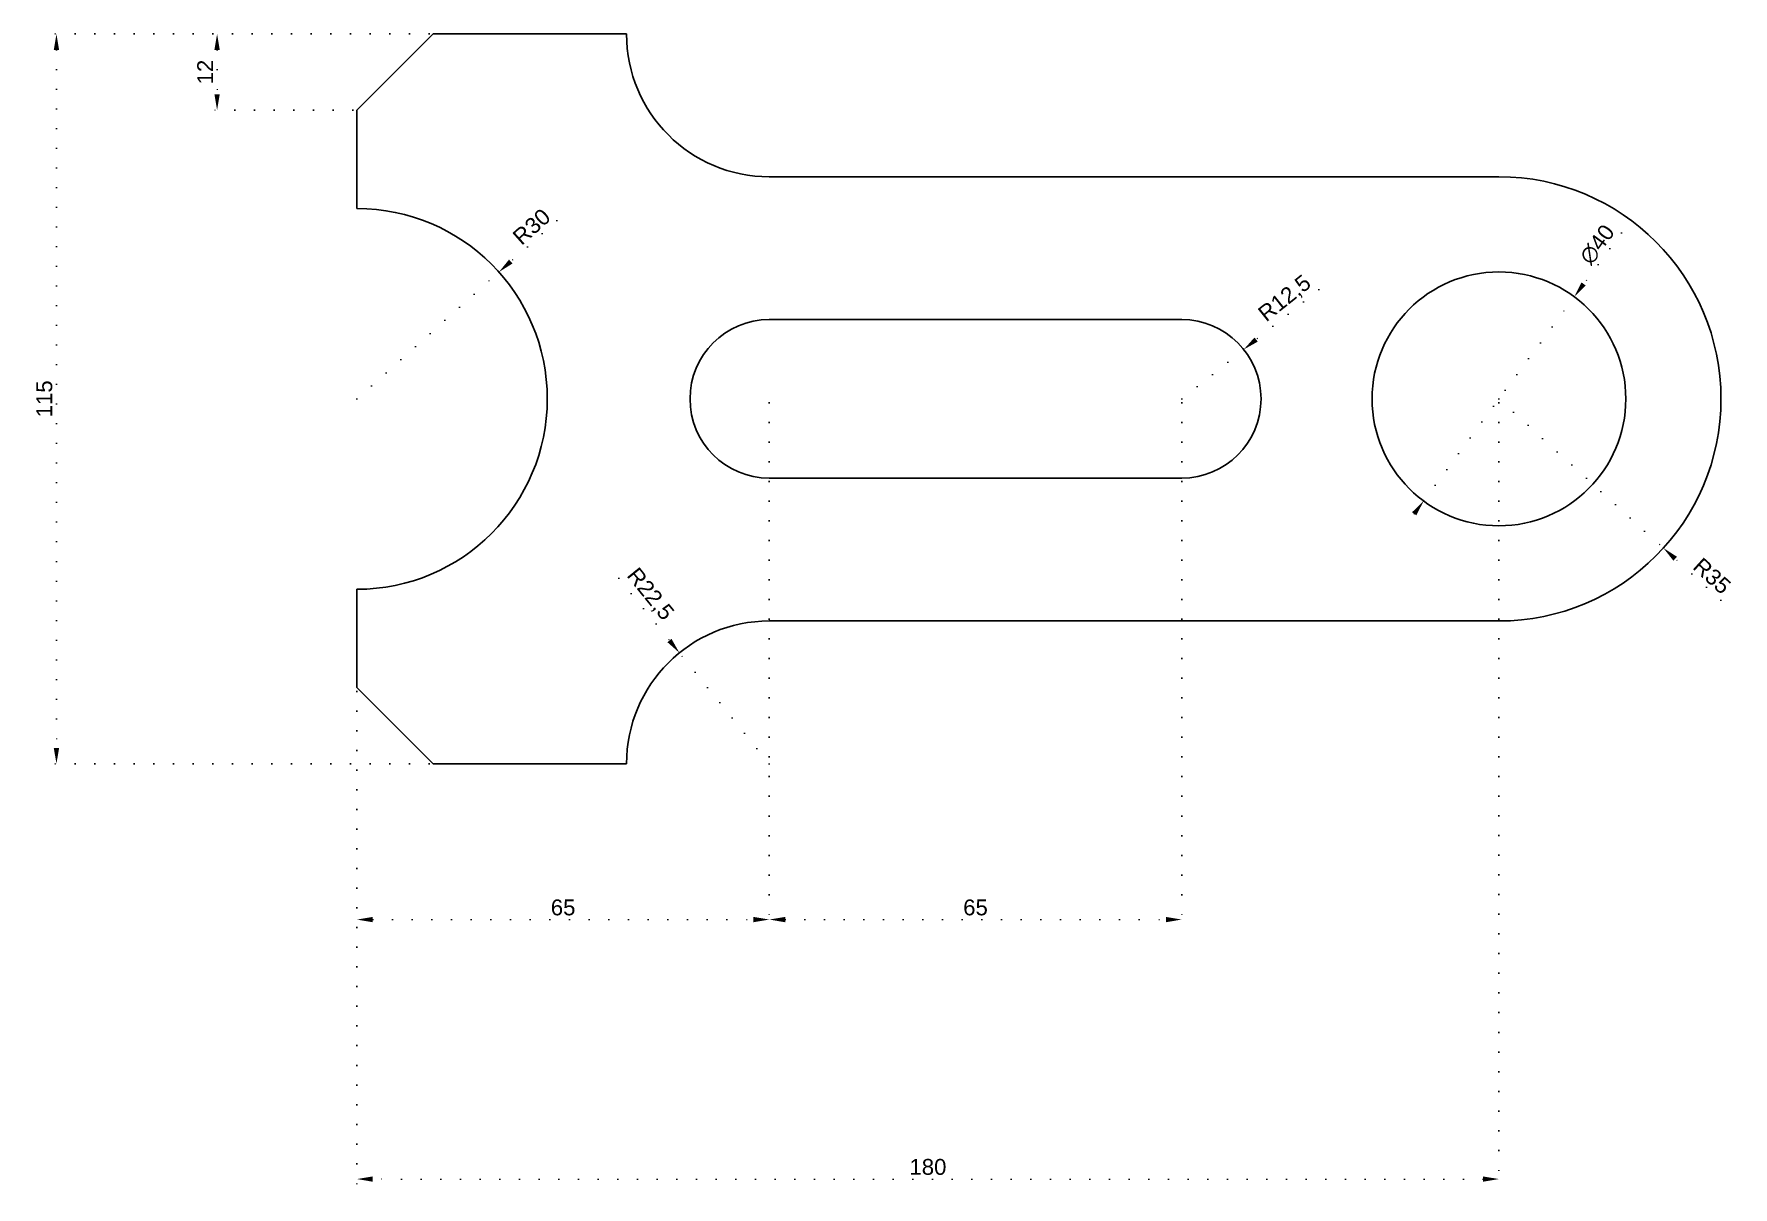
# Model space of a CAD drawing. Header units: millimetres. Extents: x 1769 to 2037, y 1826 to 2008.
import ezdxf

# ---------------------------------------------------------------- set-up
doc = ezdxf.new("R2010")
doc.units = ezdxf.units.MM
doc.linetypes.add('ACAD_ISO07W100', pattern=[3, 0, -3])
doc.styles.get("Standard").update_dxf_attribs({"font": 'arial.ttf'})
doc.dimstyles.new('hakan', dxfattribs={"dimtxt": 2.5, "dimasz": 2.5, "dimexe": 1.25, "dimexo": 0.625, "dimtad": 1, "dimtxsty": 'Standard', "dimcen": 2.5, "dimclrd": 256, "dimclre": 2, "dimadec": 0, "dimazin": 0, "dimtfac": 1, "dimtmove": 0, "dimatfit": 3, "dimfxl": 1, "dimlwd": 5, "dimarcsym": 0})

# ---------------------------------------------------------------- blocks, each defined once
blk = doc.blocks.new('*D32')
at = {"color": 2, "linetype": 'ACAD_ISO07W100', "lineweight": -2, "transparency": 16777216}
for p, q in [((1831.38, 2007.5), (1771.39, 2007.5)), ((1831.38, 1892.5), (1771.39, 1892.5))]:
    blk.add_line(p, q, dxfattribs=at)
at = {"linetype": 'ACAD_ISO07W100', "lineweight": 5, "transparency": 16777216}
blk.add_line((1772.64, 2005), (1772.64, 1895), dxfattribs=at)
at = {"transparency": 16777216}
for points in [[(1772.22, 2005), (1773.06, 2005), (1772.64, 2007.5)], [(1772.22, 1895), (1773.06, 1895), (1772.64, 1892.5)]]:
    blk.add_solid(points, dxfattribs=at)
at = {"layer": 'Defpoints', "color": 0, "transparency": 16777216}
for p in [(1832, 2007.5), (1772.64, 1892.5), (1832, 1892.5)]:
    blk.add_point(p, dxfattribs=at)
at = {"color": 0, "transparency": 16777216, "insert": (1770.74, 1950), "char_height": 2.5, "attachment_point": 5, "rotation": 90}
blk.add_mtext('115', dxfattribs=at)
blk = doc.blocks.new('*D33')
at = {"color": 2, "linetype": 'ACAD_ISO07W100', "lineweight": -2, "transparency": 16777216}
for p, q in [((1831.38, 2007.5), (1796.71, 2007.5)), ((1819.38, 1995.5), (1796.71, 1995.5))]:
    blk.add_line(p, q, dxfattribs=at)
at = {"linetype": 'ACAD_ISO07W100', "lineweight": 5, "transparency": 16777216}
blk.add_line((1797.96, 2005), (1797.96, 1998), dxfattribs=at)
at = {"transparency": 16777216}
for points in [[(1797.54, 2005), (1798.38, 2005), (1797.96, 2007.5)], [(1797.54, 1998), (1798.38, 1998), (1797.96, 1995.5)]]:
    blk.add_solid(points, dxfattribs=at)
at = {"layer": 'Defpoints', "color": 0, "transparency": 16777216}
for p in [(1832, 2007.5), (1797.96, 1995.5), (1820, 1995.5)]:
    blk.add_point(p, dxfattribs=at)
at = {"color": 0, "transparency": 16777216, "insert": (1796.08, 2001.5), "char_height": 2.5, "attachment_point": 5, "rotation": 90}
blk.add_mtext('12', dxfattribs=at)
blk = doc.blocks.new('*D34')
at = {"color": 2, "linetype": 'ACAD_ISO07W100', "lineweight": -2, "transparency": 16777216}
for p, q in [((1885, 1949.37), (1885, 1866.7)), ((1820, 1903.88), (1820, 1866.7))]:
    blk.add_line(p, q, dxfattribs=at)
at = {"linetype": 'ACAD_ISO07W100', "lineweight": 5, "transparency": 16777216}
blk.add_line((1822.5, 1867.95), (1882.5, 1867.95), dxfattribs=at)
at = {"transparency": 16777216}
for points in [[(1822.5, 1868.37), (1822.5, 1867.53), (1820, 1867.95)], [(1882.5, 1868.37), (1882.5, 1867.53), (1885, 1867.95)]]:
    blk.add_solid(points, dxfattribs=at)
at = {"layer": 'Defpoints', "color": 0, "transparency": 16777216}
for p in [(1885, 1950), (1820, 1904.5), (1885, 1867.95)]:
    blk.add_point(p, dxfattribs=at)
at = {"color": 0, "transparency": 16777216, "insert": (1852.5, 1869.85), "char_height": 2.5, "attachment_point": 5}
blk.add_mtext('65', dxfattribs=at)
blk = doc.blocks.new('*D35')
at = {"color": 2, "linetype": 'ACAD_ISO07W100', "lineweight": -2, "transparency": 16777216}
for p, q in [((1885, 1949.37), (1885, 1866.7)), ((1950, 1949.37), (1950, 1866.7))]:
    blk.add_line(p, q, dxfattribs=at)
at = {"linetype": 'ACAD_ISO07W100', "lineweight": 5, "transparency": 16777216}
blk.add_line((1887.5, 1867.95), (1947.5, 1867.95), dxfattribs=at)
at = {"transparency": 16777216}
for points in [[(1887.5, 1868.37), (1887.5, 1867.53), (1885, 1867.95)], [(1947.5, 1868.37), (1947.5, 1867.53), (1950, 1867.95)]]:
    blk.add_solid(points, dxfattribs=at)
at = {"layer": 'Defpoints', "color": 0, "transparency": 16777216}
for p in [(1885, 1950), (1950, 1950), (1950, 1867.95)]:
    blk.add_point(p, dxfattribs=at)
at = {"color": 0, "transparency": 16777216, "insert": (1917.5, 1869.85), "char_height": 2.5, "attachment_point": 5}
blk.add_mtext('65', dxfattribs=at)
blk = doc.blocks.new('*D36')
at = {"color": 2, "linetype": 'ACAD_ISO07W100', "lineweight": -2, "transparency": 16777216}
for p, q in [((2000, 1949.38), (2000, 1825.81)), ((1820, 1903.88), (1820, 1825.81))]:
    blk.add_line(p, q, dxfattribs=at)
at = {"linetype": 'ACAD_ISO07W100', "lineweight": 5, "transparency": 16777216}
blk.add_line((1997.5, 1827.06), (1822.5, 1827.06), dxfattribs=at)
at = {"transparency": 16777216}
for points in [[(1822.5, 1827.47), (1822.5, 1826.64), (1820, 1827.06)], [(1997.5, 1827.47), (1997.5, 1826.64), (2000, 1827.06)]]:
    blk.add_solid(points, dxfattribs=at)
at = {"layer": 'Defpoints', "color": 0, "transparency": 16777216}
for p in [(2000, 1950), (1820, 1904.5), (1820, 1827.06)]:
    blk.add_point(p, dxfattribs=at)
at = {"color": 0, "transparency": 16777216, "insert": (1910, 1828.96), "char_height": 2.5, "attachment_point": 5}
blk.add_mtext('180', dxfattribs=at)
blk = doc.blocks.new('*D37')
at = {"linetype": 'ACAD_ISO07W100', "lineweight": 5, "transparency": 16777216}
for p, q in [((1851.49, 1978.11), (1844.24, 1971.64)), ((1820, 1950), (1842.38, 1969.98))]:
    blk.add_line(p, q, dxfattribs=at)
at = {"transparency": 16777216}
blk.add_solid([(1843.97, 1971.95), (1844.52, 1971.33), (1842.38, 1969.98)], dxfattribs=at)
at = {"layer": 'Defpoints', "color": 0, "transparency": 16777216}
for p in [(1842.38, 1969.98), (1820, 1950)]:
    blk.add_point(p, dxfattribs=at)
at = {"color": 0, "transparency": 16777216, "insert": (1847.53, 1977.13), "char_height": 2.5, "attachment_point": 5, "rotation": 41.7556}
blk.add_mtext('R30', dxfattribs=at)
blk = doc.blocks.new('*D38')
at = {"linetype": 'ACAD_ISO07W100', "lineweight": 5, "transparency": 16777216}
for p, q in [((1861.29, 1921.76), (1869.26, 1911.92)), ((1885, 1892.5), (1870.83, 1909.98))]:
    blk.add_line(p, q, dxfattribs=at)
at = {"transparency": 16777216}
blk.add_solid([(1869.58, 1912.19), (1868.94, 1911.66), (1870.83, 1909.98)], dxfattribs=at)
at = {"layer": 'Defpoints', "color": 0, "transparency": 16777216}
for p in [(1870.83, 1909.98), (1885, 1892.5)]:
    blk.add_point(p, dxfattribs=at)
at = {"color": 0, "transparency": 16777216, "insert": (1866.14, 1919.15), "char_height": 2.5, "attachment_point": 5, "rotation": 309.0202}
blk.add_mtext('R22,5', dxfattribs=at)
blk = doc.blocks.new('*D39')
at = {"linetype": 'ACAD_ISO07W100', "lineweight": 5, "transparency": 16777216}
for p, q in [((1971.63, 1967.23), (1961.73, 1959.35)), ((1950, 1950), (1959.78, 1957.79))]:
    blk.add_line(p, q, dxfattribs=at)
at = {"transparency": 16777216}
blk.add_solid([(1961.47, 1959.67), (1961.99, 1959.02), (1959.78, 1957.79)], dxfattribs=at)
at = {"layer": 'Defpoints', "color": 0, "transparency": 16777216}
for p in [(1959.78, 1957.79), (1950, 1950)]:
    blk.add_point(p, dxfattribs=at)
at = {"color": 0, "transparency": 16777216, "insert": (1966.33, 1965.73), "char_height": 2.5, "attachment_point": 5, "rotation": 38.5484}
blk.add_mtext('R12,5', dxfattribs=at)
blk = doc.blocks.new('*D40')
at = {"linetype": 'ACAD_ISO07W100', "lineweight": 5, "transparency": 16777216}
for p, q in [((2000, 1950), (2025.93, 1926.49)), ((2034.99, 1918.26), (2027.78, 1924.81))]:
    blk.add_line(p, q, dxfattribs=at)
at = {"transparency": 16777216}
blk.add_solid([(2028.06, 1925.12), (2027.5, 1924.5), (2025.93, 1926.49)], dxfattribs=at)
at = {"layer": 'Defpoints', "color": 0, "transparency": 16777216}
for p in [(2000, 1950), (2025.93, 1926.49)]:
    blk.add_point(p, dxfattribs=at)
at = {"color": 0, "transparency": 16777216, "insert": (2033.59, 1922.1), "char_height": 2.5, "attachment_point": 5, "rotation": 317.7942}
blk.add_mtext('R35', dxfattribs=at)
blk = doc.blocks.new('*D42')
at = {"linetype": 'ACAD_ISO07W100', "lineweight": 5, "transparency": 16777216}
for p, q in [((2019.32, 1976.19), (2013.36, 1968.11)), ((1988.13, 1933.9), (2011.87, 1966.1)), ((1986.64, 1931.89), (1985.16, 1929.88))]:
    blk.add_line(p, q, dxfattribs=at)
at = {"transparency": 16777216}
for points in [[(2013.02, 1968.35), (2013.69, 1967.86), (2011.87, 1966.1)], [(1986.31, 1932.14), (1986.98, 1931.65), (1988.13, 1933.9)]]:
    blk.add_solid(points, dxfattribs=at)
at = {"layer": 'Defpoints', "color": 0, "transparency": 16777216}
for p in [(2011.87, 1966.1), (1988.13, 1933.9)]:
    blk.add_point(p, dxfattribs=at)
at = {"color": 0, "transparency": 16777216, "insert": (2015.49, 1974.32), "char_height": 2.5, "attachment_point": 5, "rotation": 53.5874}
blk.add_mtext('∅40', dxfattribs=at)

msp = doc.modelspace()

# ---------------------------------------------------------------- linework, layer by layer
for p, q in [((1820, 1995.5), (1832, 2007.5)), ((1832, 2007.5), (1862.5, 2007.5)), ((1820, 1980), (1820, 1995.5)), ((2000, 1985), (1885, 1985)), ((1950, 1962.5), (1885, 1962.5)), ((1950, 1937.5), (1885, 1937.5)), ((1820, 1920), (1820, 1904.5)), ((2000, 1915), (1885, 1915)), ((1820, 1904.5), (1832, 1892.5)), ((1832, 1892.5), (1862.5, 1892.5))]:
    msp.add_line(p, q)
for centre, radius, start, end in [((1885, 2007.5), 22.5, 180, 270), ((2000, 1950), 35, 0, 90), ((1820, 1950), 30, 0, 90), ((2000, 1950), 20, 0, 180), ((1885, 1950), 12.5, 90, 180), ((1950, 1950), 12.5, 0, 90), ((1820, 1950), 30, 270, 0), ((1885, 1950), 12.5, 180, 270), ((1950, 1950), 12.5, 270, 0), ((2000, 1950), 20, 180, 0), ((2000, 1950), 35, 270, 0), ((1885, 1892.5), 22.5, 90, 180)]:
    msp.add_arc(centre, radius, start, end)

# ---------------------------------------------------------------- dimensions: what is measured, and where the dimension line sits
for base, p2, picture, middle in [((1772.641, 1892.5), (1832, 1892.5), '*D32', (1770.739, 1950)), ((1797.959, 1995.5), (1820, 1995.5), '*D33', (1796.079, 2001.5))]:
    dim = msp.add_linear_dim(base=base, p1=(1832, 2007.5), p2=p2, angle=90, dimstyle='hakan')
    dim.commit()
    dim.dimension.update_dxf_attribs({"geometry": picture, "text_midpoint": middle})
for center, mpoint, picture, middle in [((1820, 1950), (1842.38, 1969.979), '*D37', (1847.534, 1977.13)), ((1950, 1950), (1959.776, 1957.79), '*D39', (1966.332, 1965.734)), ((2000, 1950), (2025.926, 1926.487), '*D40', (2033.59, 1922.105)), ((1885, 1892.5), (1870.834, 1909.981), '*D38', (1866.142, 1919.15))]:
    dim = msp.add_radius_dim(center=center, mpoint=mpoint, dimstyle='hakan')
    dim.commit()
    dim.dimension.update_dxf_attribs({"geometry": picture, "text_midpoint": middle})
dim = msp.add_diameter_dim_2p(p1=(1988.128, 1933.905), p2=(2011.872, 1966.095), dimstyle='hakan')
dim.commit()
dim.dimension.update_dxf_attribs({"geometry": '*D42', "text_midpoint": (2015.492, 1974.324)})
for base, p1, p2, picture, middle in [((1885, 1867.951), (1820, 1904.5), (1885, 1950), '*D34', (1852.5, 1869.852)), ((1820, 1827.056), (2000, 1950), (1820, 1904.5), '*D36', (1910, 1828.958)), ((1950, 1867.951), (1885, 1950), (1950, 1950), '*D35', (1917.5, 1869.852))]:
    dim = msp.add_linear_dim(base=base, p1=p1, p2=p2, dimstyle='hakan')
    dim.commit()
    dim.dimension.update_dxf_attribs({"geometry": picture, "text_midpoint": middle})

doc.saveas('drawing.dxf')
